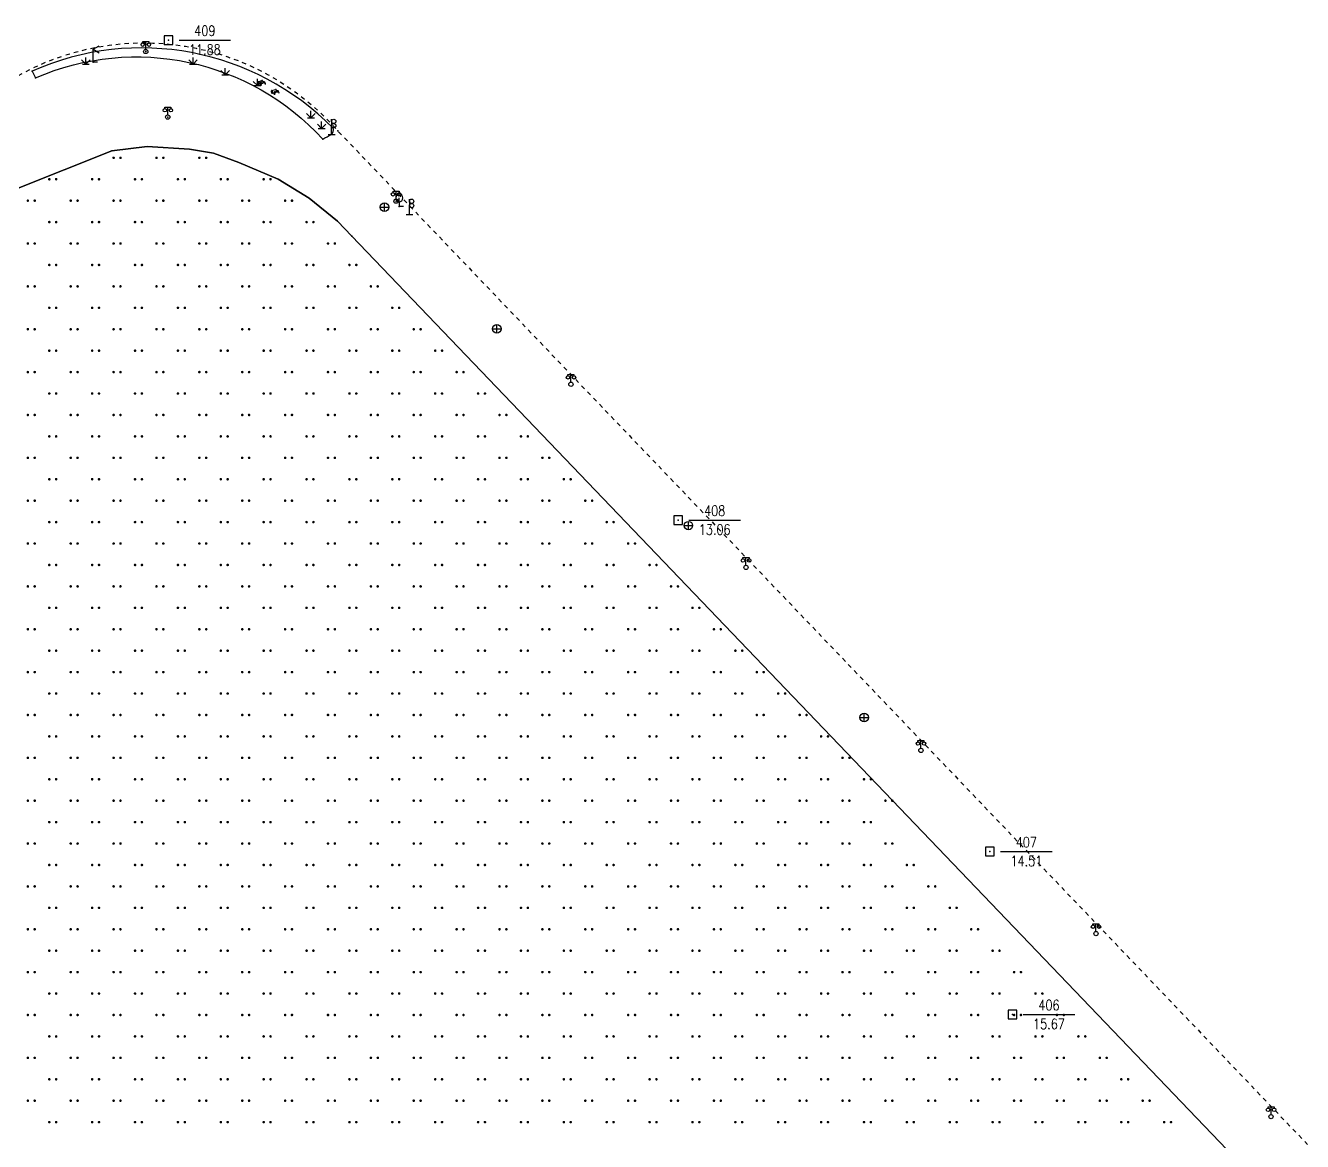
# Model space of a CAD drawing. Extents: x 1060 to 1934, y 610 to 1562.
# Drawn here: x 1595.1 to 1744, y 1432.2 to 1562.4 of the extents above; entities that cross this region are included whole.
import ezdxf
from ezdxf.enums import TextEntityAlignment as Align

# ---------------------------------------------------------------- set-up
doc = ezdxf.new("R2010")
doc.units = 0
doc.header["$LTSCALE"] = 0.5
doc.header["$PDSIZE"] = 0.2
doc.linetypes.add('X6', pattern=[2, 1, -1])
doc.layers.get('0').update_dxf_attribs({"linetype": 'CONTINUOUS'})
for name, color, linetype in [('COMPONENT', 4, 'CONTINUOUS'), ('DLDW', 11, 'CONTINUOUS'), ('DLSS', 4, 'CONTINUOUS'), ('GXYZ', 2, 'CONTINUOUS'), ('KZD', 1, 'CONTINUOUS'), ('ZBTZ', 3, 'CONTINUOUS'), ('ZDH', 1, 'CONTINUOUS')]:
    doc.layers.add(name, color=color, linetype=linetype)
doc.styles.add('HZ', font='rs.shx', dxfattribs={"width": 0.8, "bigfont": 'hztxt.shx'})
doc.linetypes.add('1161', pattern='A,0,[149,AAA.SHX,S=0.15,R=0,X=0,Y=0],-1.6', length=1.6)

# ---------------------------------------------------------------- blocks, each defined once
blk = doc.blocks.new('gc299')
for points in [[(0, 3.1), (0, 3.6)], [(0, 3.1), (0, 2.1)], [(-0.8, 0), (0, 0), (0.8, 0)], [(0, 1.6), (0, 2.1)], [(0, 0), (0, 1.6)]]:
    blk.add_lwpolyline(points)
for centre in [(0.5, 3.1), (0.5, 2.1)]:
    blk.add_circle(centre, 0.5)
blk = doc.blocks.new('gc052')
for p, q in [((0, 3), (1.39, 3.8)), ((0, 3), (1.39, 2.2)), ((0, 0), (0, 3)), ((1, 0), (0, 0))]:
    blk.add_line(p, q)
blk = doc.blocks.new('gc043')
for p, q in [((-1, 0), (1, 0)), ((0, -1), (0, 1))]:
    blk.add_line(p, q)
blk.add_circle((0, 0), 1)
blk = doc.blocks.new('gcbj0612')
for p, q in [((-0.75, 0.26), (0.16, 0.53)), ((-0.57, -0.34), (0.34, -0.07))]:
    blk.add_line(p, q)
at = {"flags": 128}
for points in [[(-0.73, 0.26), (-0.77, 0.25), (-0.79, 0.23), (-0.81, 0.19), (-0.83, 0.15), (-0.84, 0.1), (-0.84, 0.05), (-0.84, -0.01), (-0.83, -0.07), (-0.81, -0.12), (-0.79, -0.18), (-0.77, -0.23), (-0.74, -0.27), (-0.7, -0.3), (-0.67, -0.33), (-0.63, -0.34), (-0.6, -0.34), (-0.57, -0.34), (-0.54, -0.32), (-0.51, -0.29), (-0.49, -0.25), (-0.48, -0.2), (-0.47, -0.15), (-0.47, -0.1), (-0.48, -0.04), (-0.49, 0.02), (-0.51, 0.07), (-0.54, 0.13), (-0.56, 0.17), (-0.6, 0.21), (-0.63, 0.24), (-0.67, 0.26), (-0.7, 0.27)], [(-0.71, 0.18), (-0.72, 0.17), (-0.75, 0.12), (-0.75, 0.04), (-0.74, -0.06), (-0.7, -0.15), (-0.66, -0.22), (-0.62, -0.25), (-0.6, -0.26), (-0.59, -0.24), (-0.57, -0.2), (-0.56, -0.12), (-0.58, -0.02), (-0.61, 0.08), (-0.66, 0.14), (-0.7, 0.17)]]:
    blk.add_lwpolyline(points, close=True, dxfattribs=at)
blk.add_lwpolyline([(0.3, -0.08), (0.33, -0.07), (0.36, -0.05), (0.38, -0.02), (0.4, 0.02), (0.41, 0.07), (0.42, 0.12), (0.41, 0.18), (0.41, 0.23), (0.39, 0.29), (0.37, 0.35), (0.35, 0.4), (0.32, 0.44), (0.28, 0.48), (0.25, 0.51), (0.21, 0.52), (0.18, 0.53), (0.15, 0.52)], dxfattribs=at)
at = {"extrusion": (0, 0, -1), "flags": 128}
blk.add_lwpolyline([(-0.4, 0.25), (-0.51, 0.28), (-0.61, 0.29), (-0.69, 0.27), (-0.77, 0.2), (-0.81, 0.09), (-0.82, -0.01), (-0.8, -0.06), (-0.76, -0.08), (-0.7, -0.09), (-0.64, -0.09), (-0.59, -0.07), (-0.57, -0.04), (-0.59, -0.01), (-0.63, 0.02), (-0.69, 0.03), (-0.75, 0.03), (-0.79, 0.02), (-0.84, -0.01), (-0.89, -0.1), (-0.91, -0.19), (-0.9, -0.29), (-0.87, -0.38)], dxfattribs=at)
blk.add_lwpolyline([(-0.09, -0.2), (-0.22, -0.54), (0.05, -0.54)], close=True)
blk = doc.blocks.new('gc097')
for p, q in [((-0.7, 2), (-0.7, 2.3)), ((-0.7, 2.3), (0.7, 2.3)), ((0, 0.5), (0, 2.3)), ((0.7, 2.3), (0.7, 2))]:
    blk.add_line(p, q)
for centre, radius in [((-0.7, 1.6), 0.4), ((0, 0), 0.5), ((0.73, 1.6), 0.4)]:
    blk.add_circle(centre, radius)
blk = doc.blocks.new('gc124')
for p, q in [((-1, 1), (0, 0)), ((-0.8, 0), (0.8, 0)), ((0, 0), (0, 1.6)), ((0, 0), (1, 1))]:
    blk.add_line(p, q)
blk = doc.blocks.new('gc143')
for p, q in [((0, 1), (0, 2)), ((0, 1), (0, 0)), ((1, 0), (0, 0))]:
    blk.add_line(p, q)
for centre, start, end in [((0.225, 2), 102.68038, 257.31962), ((-0.225, 2), 282.68038, 77.31962)]:
    blk.add_arc(centre, 1.025, start, end)
blk = doc.blocks.new('gc163')
at = {"const_width": 0.3}
for points in [[(-0.95, 0, 1), (-0.65, 0, 1)], [(0.65, 0, 1), (0.95, 0, 1)]]:
    blk.add_lwpolyline(points, format="xyb", close=True, dxfattribs=at)
blk = doc.blocks.new('gc115')
blk.add_lwpolyline([(-1, -1), (1, -1), (1, 1), (-1, 1)], close=True)
blk.add_point((0, 0))

msp = doc.modelspace()

# ---------------------------------------------------------------- linework, layer by layer
at = {"linetype": 'Continuous', "elevation": 12.1}
msp.add_lwpolyline([(1728.53, 1416.78, 0.070297), (1719.98, 1423.27, 0.102266), (1705.08, 1428.33, 0.006185), (1662.01, 1427.95, -0.003224), (1579.41, 1426.74, -0.001176), (1491.29, 1426.22, -0.381435), (1483.39, 1431.9, 0.000865), (1483.41, 1455.75, 0.005382), (1483.23, 1487.87, -0.146405), (1485.5, 1497.7, -0.12135), (1493.35, 1503.18), (1605.13, 1547.73), (1609.24, 1548.26), (1614.19, 1547.94), (1616.96, 1547.46), (1619.92, 1546.37), (1624.52, 1544.43), (1628.12, 1542.22), (1631.45, 1539.54), (1633.11, 1537.77), (1862.99, 1297.73)], format="xyb", dxfattribs=at)
at = {"layer": 'DLSS', "linetype": 'X6', "elevation": 13.79, "flags": 128}
msp.add_lwpolyline([(1480.43, 1431.9), (1480.26, 1435.2), (1479.63, 1491.46, -0.064465), (1479.93, 1500.11, -0.154295), (1482.47, 1507.49, -0.179135), (1492.43, 1515.32, -0.003756), (1520.18, 1525.43, 0.000002), (1587.35, 1553.15, 0.011631), (1593.72, 1556.25, -0.359566), (1631.49, 1550.06), (1864.49, 1306.39)], format="xyb", dxfattribs=at)
at = {"layer": 'KZD', "linetype": 'Continuous'}
for p, q in [((1612.97, 1560.66), (1618.97, 1560.66)), ((1672.42, 1504.66), (1678.42, 1504.66)), ((1708.76, 1465.99), (1714.76, 1465.99)), ((1711.4, 1446.98), (1717.4, 1446.98))]:
    msp.add_line(p, q, dxfattribs=at)
at = {"layer": 'ZBTZ', "linetype": '1161', "elevation": 12.27, "flags": 128}
msp.add_lwpolyline([(1595.84, 1557.04), (1596.23, 1556.25, -0.321327), (1629.71, 1549.1, -0.05524), (1630.75, 1549.63, 0.27255), (1630.92, 1550.38, 0.312987), (1595.84, 1557.04)], format="xyb", close=True, dxfattribs=at)
at = {"layer": 'ZBTZ', "linetype": 'Continuous', "flags": 128}
msp.add_lwpolyline([(1862.99, 1297.73), (1633.11, 1537.77), (1631.45, 1539.54), (1628.12, 1542.22), (1624.52, 1544.43), (1619.92, 1546.37), (1616.96, 1547.46), (1614.19, 1547.94), (1609.24, 1548.26), (1605.13, 1547.73), (1493.35, 1503.18, 0.12135), (1485.5, 1497.7, 0.146405), (1483.23, 1487.87, -0.005382), (1483.41, 1455.75, -0.000865), (1483.39, 1431.9, 0.381435), (1491.29, 1426.22, 0.001176), (1579.41, 1426.74, 0.003224), (1662.01, 1427.95, -0.006185), (1705.08, 1428.33, -0.102266), (1719.98, 1423.27, -0.070297), (1728.53, 1416.78), (1736.49, 1408.85), (1780.01, 1362.81)], format="xyb", dxfattribs=at)
at = {"layer": 'ZDH', "linetype": 'Continuous'}
for p in [(1611.72, 1560.66, 11.88), (1609.08, 1559.33, 12.19), (1609.08, 1559.33, 12.19), (1602.95, 1558.09, 12.22), (1602.95, 1558.09, 12.22), (1595.84, 1557.04, 12.27), (1595.84, 1557.04, 12.27), (1596.23, 1556.25, 12.2), (1596.23, 1556.25, 12.2), (1622.55, 1555.68, 12.1), (1622.55, 1555.68, 12.1), (1624.13, 1554.64, 12.09), (1624.13, 1554.64, 12.09), (1611.65, 1551.68, 12.17), (1611.65, 1551.68, 12.17), (1630.92, 1550.38, 11.95), (1630.92, 1550.38, 11.95), (1631.49, 1550.06, 11.82), (1631.49, 1550.06, 11.82), (1629.71, 1549.1, 12), (1629.71, 1549.1, 12), (1630.75, 1549.63, 11.99), (1630.75, 1549.63, 11.99), (1605.13, 1547.73, 12.1), (1605.13, 1547.73, 12.1), (1636.91, 1541.16, 12.02), (1636.91, 1541.16, 12.02), (1638.26, 1541.87, 12.15), (1638.26, 1541.87, 12.15), (1638.64, 1541.25, 12.14), (1638.64, 1541.25, 12.14), (1639.83, 1540.31, 12.04), (1639.83, 1540.31, 12.04), (1633.11, 1537.77, 11.98), (1633.11, 1537.77, 11.98), (1650.01, 1526.98, 12.3), (1650.01, 1526.98, 12.3), (1671.17, 1504.66, 13.06), (1672.35, 1504.02, 13.06), (1672.35, 1504.02, 13.06), (1692.85, 1481.63, 13.91), (1692.85, 1481.63, 13.91), (1707.51, 1465.99, 14.51), (1710.15, 1446.98, 15.67)]:
    msp.add_point(p, dxfattribs=at)

# ---------------------------------------------------------------- block references
at = {"layer": 'COMPONENT', "linetype": 'Continuous', "xscale": 0.5, "yscale": 0.5}
for p in [(1622.55, 1555.68, 12.1), (1624.13, 1554.64, 12.09)]:
    msp.add_blockref('gcbj0612', p, dxfattribs=at)
at = {"layer": 'DLDW', "linetype": 'Continuous', "xscale": 0.5, "yscale": 0.5}
for p in [(1609.08, 1559.33, 12.19), (1611.65, 1551.68, 12.17), (1638.26, 1541.87, 12.15), (1658.66, 1520.51, 17.35), (1679.07, 1499.15, 17.35), (1699.47, 1477.79, 17.35), (1719.88, 1456.43, 17.35), (1740.29, 1435.07, 17.35)]:
    msp.add_blockref('gc097', p, dxfattribs=at)
at = {"layer": 'DLSS', "linetype": 'Continuous', "xscale": 0.5, "yscale": 0.5}
for name, p in [('gc052', (1602.95, 1558.09, 12.22)), ('gc299', (1630.75, 1549.63, 11.99)), ('gc299', (1639.83, 1540.31, 12.04))]:
    msp.add_blockref(name, p, dxfattribs=at)
at = {"layer": 'GXYZ', "linetype": 'Continuous', "xscale": 0.5, "yscale": 0.5}
for p in [(1636.91, 1541.16), (1650.01, 1526.98), (1672.35, 1504.02), (1692.85, 1481.63)]:
    msp.add_blockref('gc043', p, dxfattribs=at)
at = {"layer": 'KZD', "linetype": 'Continuous', "xscale": 0.5, "yscale": 0.5}
for p in [(1611.72, 1560.66, 11.88), (1671.17, 1504.66, 13.06), (1707.51, 1465.99, 14.51), (1710.15, 1446.98, 15.67)]:
    msp.add_blockref('gc115', p, dxfattribs=at)
at = {"layer": 'ZBTZ', "linetype": 'Continuous', "xscale": 0.5, "yscale": 0.5}
for name, p in [('gc124', (1602.09, 1557.85)), ('gc124', (1614.59, 1557.85)), ('gc124', (1618.34, 1556.6)), ('gc124', (1622.09, 1555.35)), ('gc124', (1628.34, 1551.6)), ('gc124', (1629.59, 1550.35)), ('gc163', (1605.73, 1546.93)), ('gc163', (1610.73, 1546.93)), ('gc163', (1615.73, 1546.93)), ('gc163', (1598.23, 1544.43)), ('gc163', (1603.23, 1544.43)), ('gc163', (1608.23, 1544.43)), ('gc163', (1613.23, 1544.43)), ('gc163', (1618.23, 1544.43)), ('gc163', (1623.23, 1544.43)), ('gc143', (1638.64, 1541.25, 12.14)), ('gc163', (1595.73, 1541.93)), ('gc163', (1600.73, 1541.93)), ('gc163', (1605.73, 1541.93)), ('gc163', (1610.73, 1541.93)), ('gc163', (1615.73, 1541.93)), ('gc163', (1620.73, 1541.93)), ('gc163', (1625.73, 1541.93)), ('gc163', (1598.23, 1539.43)), ('gc163', (1603.23, 1539.43)), ('gc163', (1608.23, 1539.43)), ('gc163', (1613.23, 1539.43)), ('gc163', (1618.23, 1539.43)), ('gc163', (1623.23, 1539.43)), ('gc163', (1628.23, 1539.43)), ('gc163', (1595.73, 1536.93)), ('gc163', (1600.73, 1536.93)), ('gc163', (1605.73, 1536.93)), ('gc163', (1610.73, 1536.93)), ('gc163', (1615.73, 1536.93)), ('gc163', (1620.73, 1536.93)), ('gc163', (1625.73, 1536.93)), ('gc163', (1630.73, 1536.93)), ('gc163', (1598.23, 1534.43)), ('gc163', (1603.23, 1534.43)), ('gc163', (1608.23, 1534.43)), ('gc163', (1613.23, 1534.43)), ('gc163', (1618.23, 1534.43)), ('gc163', (1623.23, 1534.43)), ('gc163', (1628.23, 1534.43)), ('gc163', (1633.23, 1534.43)), ('gc163', (1595.73, 1531.93)), ('gc163', (1600.73, 1531.93)), ('gc163', (1605.73, 1531.93)), ('gc163', (1610.73, 1531.93)), ('gc163', (1615.73, 1531.93)), ('gc163', (1620.73, 1531.93)), ('gc163', (1625.73, 1531.93)), ('gc163', (1630.73, 1531.93)), ('gc163', (1635.73, 1531.93)), ('gc163', (1598.23, 1529.43)), ('gc163', (1603.23, 1529.43)), ('gc163', (1608.23, 1529.43)), ('gc163', (1613.23, 1529.43)), ('gc163', (1618.23, 1529.43)), ('gc163', (1623.23, 1529.43)), ('gc163', (1628.23, 1529.43)), ('gc163', (1633.23, 1529.43)), ('gc163', (1638.23, 1529.43)), ('gc163', (1595.73, 1526.93)), ('gc163', (1600.73, 1526.93)), ('gc163', (1605.73, 1526.93)), ('gc163', (1610.73, 1526.93)), ('gc163', (1615.73, 1526.93)), ('gc163', (1620.73, 1526.93)), ('gc163', (1625.73, 1526.93)), ('gc163', (1630.73, 1526.93)), ('gc163', (1635.73, 1526.93)), ('gc163', (1640.73, 1526.93)), ('gc163', (1598.23, 1524.43)), ('gc163', (1603.23, 1524.43)), ('gc163', (1608.23, 1524.43)), ('gc163', (1613.23, 1524.43)), ('gc163', (1618.23, 1524.43)), ('gc163', (1623.23, 1524.43)), ('gc163', (1628.23, 1524.43)), ('gc163', (1633.23, 1524.43)), ('gc163', (1638.23, 1524.43)), ('gc163', (1643.23, 1524.43)), ('gc163', (1595.73, 1521.93)), ('gc163', (1600.73, 1521.93)), ('gc163', (1605.73, 1521.93)), ('gc163', (1610.73, 1521.93)), ('gc163', (1615.73, 1521.93)), ('gc163', (1620.73, 1521.93)), ('gc163', (1625.73, 1521.93)), ('gc163', (1630.73, 1521.93)), ('gc163', (1635.73, 1521.93)), ('gc163', (1640.73, 1521.93)), ('gc163', (1645.73, 1521.93)), ('gc163', (1598.23, 1519.43)), ('gc163', (1603.23, 1519.43)), ('gc163', (1608.23, 1519.43)), ('gc163', (1613.23, 1519.43)), ('gc163', (1618.23, 1519.43)), ('gc163', (1623.23, 1519.43)), ('gc163', (1628.23, 1519.43)), ('gc163', (1633.23, 1519.43)), ('gc163', (1638.23, 1519.43)), ('gc163', (1643.23, 1519.43)), ('gc163', (1648.23, 1519.43)), ('gc163', (1595.73, 1516.93)), ('gc163', (1600.73, 1516.93)), ('gc163', (1605.73, 1516.93)), ('gc163', (1610.73, 1516.93)), ('gc163', (1615.73, 1516.93)), ('gc163', (1620.73, 1516.93)), ('gc163', (1625.73, 1516.93)), ('gc163', (1630.73, 1516.93)), ('gc163', (1635.73, 1516.93)), ('gc163', (1640.73, 1516.93)), ('gc163', (1645.73, 1516.93)), ('gc163', (1650.73, 1516.93)), ('gc163', (1598.23, 1514.43)), ('gc163', (1603.23, 1514.43)), ('gc163', (1608.23, 1514.43)), ('gc163', (1613.23, 1514.43)), ('gc163', (1618.23, 1514.43)), ('gc163', (1623.23, 1514.43)), ('gc163', (1628.23, 1514.43)), ('gc163', (1633.23, 1514.43)), ('gc163', (1638.23, 1514.43)), ('gc163', (1643.23, 1514.43)), ('gc163', (1648.23, 1514.43)), ('gc163', (1653.23, 1514.43)), ('gc163', (1595.73, 1511.93)), ('gc163', (1600.73, 1511.93)), ('gc163', (1605.73, 1511.93)), ('gc163', (1610.73, 1511.93)), ('gc163', (1615.73, 1511.93)), ('gc163', (1620.73, 1511.93)), ('gc163', (1625.73, 1511.93)), ('gc163', (1630.73, 1511.93)), ('gc163', (1635.73, 1511.93)), ('gc163', (1640.73, 1511.93)), ('gc163', (1645.73, 1511.93)), ('gc163', (1650.73, 1511.93)), ('gc163', (1655.73, 1511.93)), ('gc163', (1598.23, 1509.43)), ('gc163', (1603.23, 1509.43)), ('gc163', (1608.23, 1509.43)), ('gc163', (1613.23, 1509.43)), ('gc163', (1618.23, 1509.43)), ('gc163', (1623.23, 1509.43)), ('gc163', (1628.23, 1509.43)), ('gc163', (1633.23, 1509.43)), ('gc163', (1638.23, 1509.43)), ('gc163', (1643.23, 1509.43)), ('gc163', (1648.23, 1509.43)), ('gc163', (1653.23, 1509.43)), ('gc163', (1658.23, 1509.43)), ('gc163', (1595.73, 1506.93)), ('gc163', (1600.73, 1506.93)), ('gc163', (1605.73, 1506.93)), ('gc163', (1610.73, 1506.93)), ('gc163', (1615.73, 1506.93)), ('gc163', (1620.73, 1506.93)), ('gc163', (1625.73, 1506.93)), ('gc163', (1630.73, 1506.93)), ('gc163', (1635.73, 1506.93)), ('gc163', (1640.73, 1506.93)), ('gc163', (1645.73, 1506.93)), ('gc163', (1650.73, 1506.93)), ('gc163', (1655.73, 1506.93)), ('gc163', (1660.73, 1506.93)), ('gc163', (1598.23, 1504.43)), ('gc163', (1603.23, 1504.43)), ('gc163', (1608.23, 1504.43)), ('gc163', (1613.23, 1504.43)), ('gc163', (1618.23, 1504.43)), ('gc163', (1623.23, 1504.43)), ('gc163', (1628.23, 1504.43)), ('gc163', (1633.23, 1504.43)), ('gc163', (1638.23, 1504.43)), ('gc163', (1643.23, 1504.43)), ('gc163', (1648.23, 1504.43)), ('gc163', (1653.23, 1504.43)), ('gc163', (1658.23, 1504.43)), ('gc163', (1663.23, 1504.43)), ('gc163', (1595.73, 1501.93)), ('gc163', (1600.73, 1501.93)), ('gc163', (1605.73, 1501.93)), ('gc163', (1610.73, 1501.93)), ('gc163', (1615.73, 1501.93)), ('gc163', (1620.73, 1501.93)), ('gc163', (1625.73, 1501.93)), ('gc163', (1630.73, 1501.93)), ('gc163', (1635.73, 1501.93)), ('gc163', (1640.73, 1501.93)), ('gc163', (1645.73, 1501.93)), ('gc163', (1650.73, 1501.93)), ('gc163', (1655.73, 1501.93)), ('gc163', (1660.73, 1501.93)), ('gc163', (1665.73, 1501.93)), ('gc163', (1598.23, 1499.43)), ('gc163', (1603.23, 1499.43)), ('gc163', (1608.23, 1499.43)), ('gc163', (1613.23, 1499.43)), ('gc163', (1618.23, 1499.43)), ('gc163', (1623.23, 1499.43)), ('gc163', (1628.23, 1499.43)), ('gc163', (1633.23, 1499.43)), ('gc163', (1638.23, 1499.43)), ('gc163', (1643.23, 1499.43)), ('gc163', (1648.23, 1499.43)), ('gc163', (1653.23, 1499.43)), ('gc163', (1658.23, 1499.43)), ('gc163', (1663.23, 1499.43)), ('gc163', (1668.23, 1499.43)), ('gc163', (1595.73, 1496.93)), ('gc163', (1600.73, 1496.93)), ('gc163', (1605.73, 1496.93)), ('gc163', (1610.73, 1496.93)), ('gc163', (1615.73, 1496.93)), ('gc163', (1620.73, 1496.93)), ('gc163', (1625.73, 1496.93)), ('gc163', (1630.73, 1496.93)), ('gc163', (1635.73, 1496.93)), ('gc163', (1640.73, 1496.93)), ('gc163', (1645.73, 1496.93)), ('gc163', (1650.73, 1496.93)), ('gc163', (1655.73, 1496.93)), ('gc163', (1660.73, 1496.93)), ('gc163', (1665.73, 1496.93)), ('gc163', (1670.73, 1496.93)), ('gc163', (1598.23, 1494.43)), ('gc163', (1603.23, 1494.43)), ('gc163', (1608.23, 1494.43)), ('gc163', (1613.23, 1494.43)), ('gc163', (1618.23, 1494.43)), ('gc163', (1623.23, 1494.43)), ('gc163', (1628.23, 1494.43)), ('gc163', (1633.23, 1494.43)), ('gc163', (1638.23, 1494.43)), ('gc163', (1643.23, 1494.43)), ('gc163', (1648.23, 1494.43)), ('gc163', (1653.23, 1494.43)), ('gc163', (1658.23, 1494.43)), ('gc163', (1663.23, 1494.43)), ('gc163', (1668.23, 1494.43)), ('gc163', (1673.23, 1494.43)), ('gc163', (1595.73, 1491.93)), ('gc163', (1600.73, 1491.93)), ('gc163', (1605.73, 1491.93)), ('gc163', (1610.73, 1491.93)), ('gc163', (1615.73, 1491.93)), ('gc163', (1620.73, 1491.93)), ('gc163', (1625.73, 1491.93)), ('gc163', (1630.73, 1491.93)), ('gc163', (1635.73, 1491.93)), ('gc163', (1640.73, 1491.93)), ('gc163', (1645.73, 1491.93)), ('gc163', (1650.73, 1491.93)), ('gc163', (1655.73, 1491.93)), ('gc163', (1660.73, 1491.93)), ('gc163', (1665.73, 1491.93)), ('gc163', (1670.73, 1491.93)), ('gc163', (1675.73, 1491.93)), ('gc163', (1598.23, 1489.43)), ('gc163', (1603.23, 1489.43)), ('gc163', (1608.23, 1489.43)), ('gc163', (1613.23, 1489.43)), ('gc163', (1618.23, 1489.43)), ('gc163', (1623.23, 1489.43)), ('gc163', (1628.23, 1489.43)), ('gc163', (1633.23, 1489.43)), ('gc163', (1638.23, 1489.43)), ('gc163', (1643.23, 1489.43)), ('gc163', (1648.23, 1489.43)), ('gc163', (1653.23, 1489.43)), ('gc163', (1658.23, 1489.43)), ('gc163', (1663.23, 1489.43)), ('gc163', (1668.23, 1489.43)), ('gc163', (1673.23, 1489.43)), ('gc163', (1678.23, 1489.43)), ('gc163', (1595.73, 1486.93)), ('gc163', (1600.73, 1486.93)), ('gc163', (1605.73, 1486.93)), ('gc163', (1610.73, 1486.93)), ('gc163', (1615.73, 1486.93)), ('gc163', (1620.73, 1486.93)), ('gc163', (1625.73, 1486.93)), ('gc163', (1630.73, 1486.93)), ('gc163', (1635.73, 1486.93)), ('gc163', (1640.73, 1486.93)), ('gc163', (1645.73, 1486.93)), ('gc163', (1650.73, 1486.93)), ('gc163', (1655.73, 1486.93)), ('gc163', (1660.73, 1486.93)), ('gc163', (1665.73, 1486.93)), ('gc163', (1670.73, 1486.93)), ('gc163', (1675.73, 1486.93)), ('gc163', (1680.73, 1486.93)), ('gc163', (1598.23, 1484.43)), ('gc163', (1603.23, 1484.43)), ('gc163', (1608.23, 1484.43)), ('gc163', (1613.23, 1484.43)), ('gc163', (1618.23, 1484.43)), ('gc163', (1623.23, 1484.43)), ('gc163', (1628.23, 1484.43)), ('gc163', (1633.23, 1484.43)), ('gc163', (1638.23, 1484.43)), ('gc163', (1643.23, 1484.43)), ('gc163', (1648.23, 1484.43)), ('gc163', (1653.23, 1484.43)), ('gc163', (1658.23, 1484.43)), ('gc163', (1663.23, 1484.43)), ('gc163', (1668.23, 1484.43)), ('gc163', (1673.23, 1484.43)), ('gc163', (1678.23, 1484.43)), ('gc163', (1683.23, 1484.43)), ('gc163', (1595.73, 1481.93)), ('gc163', (1600.73, 1481.93)), ('gc163', (1605.73, 1481.93)), ('gc163', (1610.73, 1481.93)), ('gc163', (1615.73, 1481.93)), ('gc163', (1620.73, 1481.93)), ('gc163', (1625.73, 1481.93)), ('gc163', (1630.73, 1481.93)), ('gc163', (1635.73, 1481.93)), ('gc163', (1640.73, 1481.93)), ('gc163', (1645.73, 1481.93)), ('gc163', (1650.73, 1481.93)), ('gc163', (1655.73, 1481.93)), ('gc163', (1660.73, 1481.93)), ('gc163', (1665.73, 1481.93)), ('gc163', (1670.73, 1481.93)), ('gc163', (1675.73, 1481.93)), ('gc163', (1680.73, 1481.93)), ('gc163', (1685.73, 1481.93)), ('gc163', (1598.23, 1479.43)), ('gc163', (1603.23, 1479.43)), ('gc163', (1608.23, 1479.43)), ('gc163', (1613.23, 1479.43)), ('gc163', (1618.23, 1479.43)), ('gc163', (1623.23, 1479.43)), ('gc163', (1628.23, 1479.43)), ('gc163', (1633.23, 1479.43)), ('gc163', (1638.23, 1479.43)), ('gc163', (1643.23, 1479.43)), ('gc163', (1648.23, 1479.43)), ('gc163', (1653.23, 1479.43)), ('gc163', (1658.23, 1479.43)), ('gc163', (1663.23, 1479.43)), ('gc163', (1668.23, 1479.43)), ('gc163', (1673.23, 1479.43)), ('gc163', (1678.23, 1479.43)), ('gc163', (1683.23, 1479.43)), ('gc163', (1688.23, 1479.43)), ('gc163', (1595.73, 1476.93)), ('gc163', (1600.73, 1476.93)), ('gc163', (1605.73, 1476.93)), ('gc163', (1610.73, 1476.93)), ('gc163', (1615.73, 1476.93)), ('gc163', (1620.73, 1476.93)), ('gc163', (1625.73, 1476.93)), ('gc163', (1630.73, 1476.93)), ('gc163', (1635.73, 1476.93)), ('gc163', (1640.73, 1476.93)), ('gc163', (1645.73, 1476.93)), ('gc163', (1650.73, 1476.93)), ('gc163', (1655.73, 1476.93)), ('gc163', (1660.73, 1476.93)), ('gc163', (1665.73, 1476.93)), ('gc163', (1670.73, 1476.93)), ('gc163', (1675.73, 1476.93)), ('gc163', (1680.73, 1476.93)), ('gc163', (1685.73, 1476.93)), ('gc163', (1690.73, 1476.93)), ('gc163', (1598.23, 1474.43)), ('gc163', (1603.23, 1474.43)), ('gc163', (1608.23, 1474.43)), ('gc163', (1613.23, 1474.43)), ('gc163', (1618.23, 1474.43)), ('gc163', (1623.23, 1474.43)), ('gc163', (1628.23, 1474.43)), ('gc163', (1633.23, 1474.43)), ('gc163', (1638.23, 1474.43)), ('gc163', (1643.23, 1474.43)), ('gc163', (1648.23, 1474.43)), ('gc163', (1653.23, 1474.43)), ('gc163', (1658.23, 1474.43)), ('gc163', (1663.23, 1474.43)), ('gc163', (1668.23, 1474.43)), ('gc163', (1673.23, 1474.43)), ('gc163', (1678.23, 1474.43)), ('gc163', (1683.23, 1474.43)), ('gc163', (1688.23, 1474.43)), ('gc163', (1693.23, 1474.43)), ('gc163', (1595.73, 1471.93)), ('gc163', (1600.73, 1471.93)), ('gc163', (1605.73, 1471.93)), ('gc163', (1610.73, 1471.93)), ('gc163', (1615.73, 1471.93)), ('gc163', (1620.73, 1471.93)), ('gc163', (1625.73, 1471.93)), ('gc163', (1630.73, 1471.93)), ('gc163', (1635.73, 1471.93)), ('gc163', (1640.73, 1471.93)), ('gc163', (1645.73, 1471.93)), ('gc163', (1650.73, 1471.93)), ('gc163', (1655.73, 1471.93)), ('gc163', (1660.73, 1471.93)), ('gc163', (1665.73, 1471.93)), ('gc163', (1670.73, 1471.93)), ('gc163', (1675.73, 1471.93)), ('gc163', (1680.73, 1471.93)), ('gc163', (1685.73, 1471.93)), ('gc163', (1690.73, 1471.93)), ('gc163', (1695.73, 1471.93)), ('gc163', (1598.23, 1469.43)), ('gc163', (1603.23, 1469.43)), ('gc163', (1608.23, 1469.43)), ('gc163', (1613.23, 1469.43)), ('gc163', (1618.23, 1469.43)), ('gc163', (1623.23, 1469.43)), ('gc163', (1628.23, 1469.43)), ('gc163', (1633.23, 1469.43)), ('gc163', (1638.23, 1469.43)), ('gc163', (1643.23, 1469.43)), ('gc163', (1648.23, 1469.43)), ('gc163', (1653.23, 1469.43)), ('gc163', (1658.23, 1469.43)), ('gc163', (1663.23, 1469.43)), ('gc163', (1668.23, 1469.43)), ('gc163', (1673.23, 1469.43)), ('gc163', (1678.23, 1469.43)), ('gc163', (1683.23, 1469.43)), ('gc163', (1688.23, 1469.43)), ('gc163', (1693.23, 1469.43)), ('gc163', (1595.73, 1466.93)), ('gc163', (1600.73, 1466.93)), ('gc163', (1605.73, 1466.93)), ('gc163', (1610.73, 1466.93)), ('gc163', (1615.73, 1466.93)), ('gc163', (1620.73, 1466.93)), ('gc163', (1625.73, 1466.93)), ('gc163', (1630.73, 1466.93)), ('gc163', (1635.73, 1466.93)), ('gc163', (1640.73, 1466.93)), ('gc163', (1645.73, 1466.93)), ('gc163', (1650.73, 1466.93)), ('gc163', (1655.73, 1466.93)), ('gc163', (1660.73, 1466.93)), ('gc163', (1665.73, 1466.93)), ('gc163', (1670.73, 1466.93)), ('gc163', (1675.73, 1466.93)), ('gc163', (1680.73, 1466.93)), ('gc163', (1685.73, 1466.93)), ('gc163', (1690.73, 1466.93)), ('gc163', (1695.73, 1466.93)), ('gc163', (1598.23, 1464.43)), ('gc163', (1603.23, 1464.43)), ('gc163', (1608.23, 1464.43)), ('gc163', (1613.23, 1464.43)), ('gc163', (1618.23, 1464.43)), ('gc163', (1623.23, 1464.43)), ('gc163', (1628.23, 1464.43)), ('gc163', (1633.23, 1464.43)), ('gc163', (1638.23, 1464.43)), ('gc163', (1643.23, 1464.43)), ('gc163', (1648.23, 1464.43)), ('gc163', (1653.23, 1464.43)), ('gc163', (1658.23, 1464.43)), ('gc163', (1663.23, 1464.43)), ('gc163', (1668.23, 1464.43)), ('gc163', (1673.23, 1464.43)), ('gc163', (1678.23, 1464.43)), ('gc163', (1683.23, 1464.43)), ('gc163', (1688.23, 1464.43)), ('gc163', (1693.23, 1464.43)), ('gc163', (1698.23, 1464.43)), ('gc163', (1595.73, 1461.93)), ('gc163', (1600.73, 1461.93)), ('gc163', (1605.73, 1461.93)), ('gc163', (1610.73, 1461.93)), ('gc163', (1615.73, 1461.93)), ('gc163', (1620.73, 1461.93)), ('gc163', (1625.73, 1461.93)), ('gc163', (1630.73, 1461.93)), ('gc163', (1635.73, 1461.93)), ('gc163', (1640.73, 1461.93)), ('gc163', (1645.73, 1461.93)), ('gc163', (1650.73, 1461.93)), ('gc163', (1655.73, 1461.93)), ('gc163', (1660.73, 1461.93)), ('gc163', (1665.73, 1461.93)), ('gc163', (1670.73, 1461.93)), ('gc163', (1675.73, 1461.93)), ('gc163', (1680.73, 1461.93)), ('gc163', (1685.73, 1461.93)), ('gc163', (1690.73, 1461.93)), ('gc163', (1695.73, 1461.93)), ('gc163', (1700.73, 1461.93)), ('gc163', (1598.23, 1459.43)), ('gc163', (1603.23, 1459.43)), ('gc163', (1608.23, 1459.43)), ('gc163', (1613.23, 1459.43)), ('gc163', (1618.23, 1459.43)), ('gc163', (1623.23, 1459.43)), ('gc163', (1628.23, 1459.43)), ('gc163', (1633.23, 1459.43)), ('gc163', (1638.23, 1459.43)), ('gc163', (1643.23, 1459.43)), ('gc163', (1648.23, 1459.43)), ('gc163', (1653.23, 1459.43)), ('gc163', (1658.23, 1459.43)), ('gc163', (1663.23, 1459.43)), ('gc163', (1668.23, 1459.43)), ('gc163', (1673.23, 1459.43)), ('gc163', (1678.23, 1459.43)), ('gc163', (1683.23, 1459.43)), ('gc163', (1688.23, 1459.43)), ('gc163', (1693.23, 1459.43)), ('gc163', (1698.23, 1459.43)), ('gc163', (1703.23, 1459.43)), ('gc163', (1595.73, 1456.93)), ('gc163', (1600.73, 1456.93)), ('gc163', (1605.73, 1456.93)), ('gc163', (1610.73, 1456.93)), ('gc163', (1615.73, 1456.93)), ('gc163', (1620.73, 1456.93)), ('gc163', (1625.73, 1456.93)), ('gc163', (1630.73, 1456.93)), ('gc163', (1635.73, 1456.93)), ('gc163', (1640.73, 1456.93)), ('gc163', (1645.73, 1456.93)), ('gc163', (1650.73, 1456.93)), ('gc163', (1655.73, 1456.93)), ('gc163', (1660.73, 1456.93)), ('gc163', (1665.73, 1456.93)), ('gc163', (1670.73, 1456.93)), ('gc163', (1675.73, 1456.93)), ('gc163', (1680.73, 1456.93)), ('gc163', (1685.73, 1456.93)), ('gc163', (1690.73, 1456.93)), ('gc163', (1695.73, 1456.93)), ('gc163', (1700.73, 1456.93)), ('gc163', (1705.73, 1456.93)), ('gc163', (1598.23, 1454.43)), ('gc163', (1603.23, 1454.43)), ('gc163', (1608.23, 1454.43)), ('gc163', (1613.23, 1454.43)), ('gc163', (1618.23, 1454.43)), ('gc163', (1623.23, 1454.43)), ('gc163', (1628.23, 1454.43)), ('gc163', (1633.23, 1454.43)), ('gc163', (1638.23, 1454.43)), ('gc163', (1643.23, 1454.43)), ('gc163', (1648.23, 1454.43)), ('gc163', (1653.23, 1454.43)), ('gc163', (1658.23, 1454.43)), ('gc163', (1663.23, 1454.43)), ('gc163', (1668.23, 1454.43)), ('gc163', (1673.23, 1454.43)), ('gc163', (1678.23, 1454.43)), ('gc163', (1683.23, 1454.43)), ('gc163', (1688.23, 1454.43)), ('gc163', (1693.23, 1454.43)), ('gc163', (1698.23, 1454.43)), ('gc163', (1703.23, 1454.43)), ('gc163', (1708.23, 1454.43)), ('gc163', (1595.73, 1451.93)), ('gc163', (1600.73, 1451.93)), ('gc163', (1605.73, 1451.93)), ('gc163', (1610.73, 1451.93)), ('gc163', (1615.73, 1451.93)), ('gc163', (1620.73, 1451.93)), ('gc163', (1625.73, 1451.93)), ('gc163', (1630.73, 1451.93)), ('gc163', (1635.73, 1451.93)), ('gc163', (1640.73, 1451.93)), ('gc163', (1645.73, 1451.93)), ('gc163', (1650.73, 1451.93)), ('gc163', (1655.73, 1451.93)), ('gc163', (1660.73, 1451.93)), ('gc163', (1665.73, 1451.93)), ('gc163', (1670.73, 1451.93)), ('gc163', (1675.73, 1451.93)), ('gc163', (1680.73, 1451.93)), ('gc163', (1685.73, 1451.93)), ('gc163', (1690.73, 1451.93)), ('gc163', (1695.73, 1451.93)), ('gc163', (1700.73, 1451.93)), ('gc163', (1705.73, 1451.93)), ('gc163', (1710.73, 1451.93)), ('gc163', (1598.23, 1449.43)), ('gc163', (1603.23, 1449.43)), ('gc163', (1608.23, 1449.43)), ('gc163', (1613.23, 1449.43)), ('gc163', (1618.23, 1449.43)), ('gc163', (1623.23, 1449.43)), ('gc163', (1628.23, 1449.43)), ('gc163', (1633.23, 1449.43)), ('gc163', (1638.23, 1449.43)), ('gc163', (1643.23, 1449.43)), ('gc163', (1648.23, 1449.43)), ('gc163', (1653.23, 1449.43)), ('gc163', (1658.23, 1449.43)), ('gc163', (1663.23, 1449.43)), ('gc163', (1668.23, 1449.43)), ('gc163', (1673.23, 1449.43)), ('gc163', (1678.23, 1449.43)), ('gc163', (1683.23, 1449.43)), ('gc163', (1688.23, 1449.43)), ('gc163', (1693.23, 1449.43)), ('gc163', (1698.23, 1449.43)), ('gc163', (1703.23, 1449.43)), ('gc163', (1708.23, 1449.43)), ('gc163', (1713.23, 1449.43)), ('gc163', (1595.73, 1446.93)), ('gc163', (1600.73, 1446.93)), ('gc163', (1605.73, 1446.93)), ('gc163', (1610.73, 1446.93)), ('gc163', (1615.73, 1446.93)), ('gc163', (1620.73, 1446.93)), ('gc163', (1625.73, 1446.93)), ('gc163', (1630.73, 1446.93)), ('gc163', (1635.73, 1446.93)), ('gc163', (1640.73, 1446.93)), ('gc163', (1645.73, 1446.93)), ('gc163', (1650.73, 1446.93)), ('gc163', (1655.73, 1446.93)), ('gc163', (1660.73, 1446.93)), ('gc163', (1665.73, 1446.93)), ('gc163', (1670.73, 1446.93)), ('gc163', (1675.73, 1446.93)), ('gc163', (1680.73, 1446.93)), ('gc163', (1685.73, 1446.93)), ('gc163', (1690.73, 1446.93)), ('gc163', (1695.73, 1446.93)), ('gc163', (1700.73, 1446.93)), ('gc163', (1705.73, 1446.93)), ('gc163', (1710.73, 1446.93)), ('gc163', (1715.73, 1446.93)), ('gc163', (1598.23, 1444.43)), ('gc163', (1603.23, 1444.43)), ('gc163', (1608.23, 1444.43)), ('gc163', (1613.23, 1444.43)), ('gc163', (1618.23, 1444.43)), ('gc163', (1623.23, 1444.43)), ('gc163', (1628.23, 1444.43)), ('gc163', (1633.23, 1444.43)), ('gc163', (1638.23, 1444.43)), ('gc163', (1643.23, 1444.43)), ('gc163', (1648.23, 1444.43)), ('gc163', (1653.23, 1444.43)), ('gc163', (1658.23, 1444.43)), ('gc163', (1663.23, 1444.43)), ('gc163', (1668.23, 1444.43)), ('gc163', (1673.23, 1444.43)), ('gc163', (1678.23, 1444.43)), ('gc163', (1683.23, 1444.43)), ('gc163', (1688.23, 1444.43)), ('gc163', (1693.23, 1444.43)), ('gc163', (1698.23, 1444.43)), ('gc163', (1703.23, 1444.43)), ('gc163', (1708.23, 1444.43)), ('gc163', (1713.23, 1444.43)), ('gc163', (1718.23, 1444.43)), ('gc163', (1595.73, 1441.93)), ('gc163', (1600.73, 1441.93)), ('gc163', (1605.73, 1441.93)), ('gc163', (1610.73, 1441.93)), ('gc163', (1615.73, 1441.93)), ('gc163', (1620.73, 1441.93)), ('gc163', (1625.73, 1441.93)), ('gc163', (1630.73, 1441.93)), ('gc163', (1635.73, 1441.93)), ('gc163', (1640.73, 1441.93)), ('gc163', (1645.73, 1441.93)), ('gc163', (1650.73, 1441.93)), ('gc163', (1655.73, 1441.93)), ('gc163', (1660.73, 1441.93)), ('gc163', (1665.73, 1441.93)), ('gc163', (1670.73, 1441.93)), ('gc163', (1675.73, 1441.93)), ('gc163', (1680.73, 1441.93)), ('gc163', (1685.73, 1441.93)), ('gc163', (1690.73, 1441.93)), ('gc163', (1695.73, 1441.93)), ('gc163', (1700.73, 1441.93)), ('gc163', (1705.73, 1441.93)), ('gc163', (1710.73, 1441.93)), ('gc163', (1715.73, 1441.93)), ('gc163', (1720.73, 1441.93)), ('gc163', (1598.23, 1439.43)), ('gc163', (1603.23, 1439.43)), ('gc163', (1608.23, 1439.43)), ('gc163', (1613.23, 1439.43)), ('gc163', (1618.23, 1439.43)), ('gc163', (1623.23, 1439.43)), ('gc163', (1628.23, 1439.43)), ('gc163', (1633.23, 1439.43)), ('gc163', (1638.23, 1439.43)), ('gc163', (1643.23, 1439.43)), ('gc163', (1648.23, 1439.43)), ('gc163', (1653.23, 1439.43)), ('gc163', (1658.23, 1439.43)), ('gc163', (1663.23, 1439.43)), ('gc163', (1668.23, 1439.43)), ('gc163', (1673.23, 1439.43)), ('gc163', (1678.23, 1439.43)), ('gc163', (1683.23, 1439.43)), ('gc163', (1688.23, 1439.43)), ('gc163', (1693.23, 1439.43)), ('gc163', (1698.23, 1439.43)), ('gc163', (1703.23, 1439.43)), ('gc163', (1708.23, 1439.43)), ('gc163', (1713.23, 1439.43)), ('gc163', (1718.23, 1439.43)), ('gc163', (1723.23, 1439.43)), ('gc163', (1595.73, 1436.93)), ('gc163', (1600.73, 1436.93)), ('gc163', (1605.73, 1436.93)), ('gc163', (1610.73, 1436.93)), ('gc163', (1615.73, 1436.93)), ('gc163', (1620.73, 1436.93)), ('gc163', (1625.73, 1436.93)), ('gc163', (1630.73, 1436.93)), ('gc163', (1635.73, 1436.93)), ('gc163', (1640.73, 1436.93)), ('gc163', (1645.73, 1436.93)), ('gc163', (1650.73, 1436.93)), ('gc163', (1655.73, 1436.93)), ('gc163', (1660.73, 1436.93)), ('gc163', (1665.73, 1436.93)), ('gc163', (1670.73, 1436.93)), ('gc163', (1675.73, 1436.93)), ('gc163', (1680.73, 1436.93)), ('gc163', (1685.73, 1436.93)), ('gc163', (1690.73, 1436.93)), ('gc163', (1695.73, 1436.93)), ('gc163', (1700.73, 1436.93)), ('gc163', (1705.73, 1436.93)), ('gc163', (1710.73, 1436.93)), ('gc163', (1715.73, 1436.93)), ('gc163', (1720.73, 1436.93)), ('gc163', (1725.73, 1436.93)), ('gc163', (1598.23, 1434.43)), ('gc163', (1603.23, 1434.43)), ('gc163', (1608.23, 1434.43)), ('gc163', (1613.23, 1434.43)), ('gc163', (1618.23, 1434.43)), ('gc163', (1623.23, 1434.43)), ('gc163', (1628.23, 1434.43)), ('gc163', (1633.23, 1434.43)), ('gc163', (1638.23, 1434.43)), ('gc163', (1643.23, 1434.43)), ('gc163', (1648.23, 1434.43)), ('gc163', (1653.23, 1434.43)), ('gc163', (1658.23, 1434.43)), ('gc163', (1663.23, 1434.43)), ('gc163', (1668.23, 1434.43)), ('gc163', (1673.23, 1434.43)), ('gc163', (1678.23, 1434.43)), ('gc163', (1683.23, 1434.43)), ('gc163', (1688.23, 1434.43)), ('gc163', (1693.23, 1434.43)), ('gc163', (1698.23, 1434.43)), ('gc163', (1703.23, 1434.43)), ('gc163', (1708.23, 1434.43)), ('gc163', (1713.23, 1434.43)), ('gc163', (1718.23, 1434.43)), ('gc163', (1723.23, 1434.43)), ('gc163', (1728.23, 1434.43))]:
    msp.add_blockref(name, p, dxfattribs=at)

# ---------------------------------------------------------------- texts
at = {"layer": 'KZD', "linetype": 'Continuous', "style": 'HZ', "width": 0.8}
for s, p in [('409', (1615.97, 1561.76)), ('11.88', (1615.97, 1559.56)), ('408', (1675.42, 1505.76)), ('13.06', (1675.42, 1503.56)), ('407', (1711.76, 1467.09)), ('14.51', (1711.76, 1464.89)), ('406', (1714.4, 1448.08)), ('15.67', (1714.4, 1445.88))]:
    msp.add_text(s, height=1.2, dxfattribs=at).set_placement(p, align=Align.MIDDLE)

doc.saveas('drawing.dxf')
